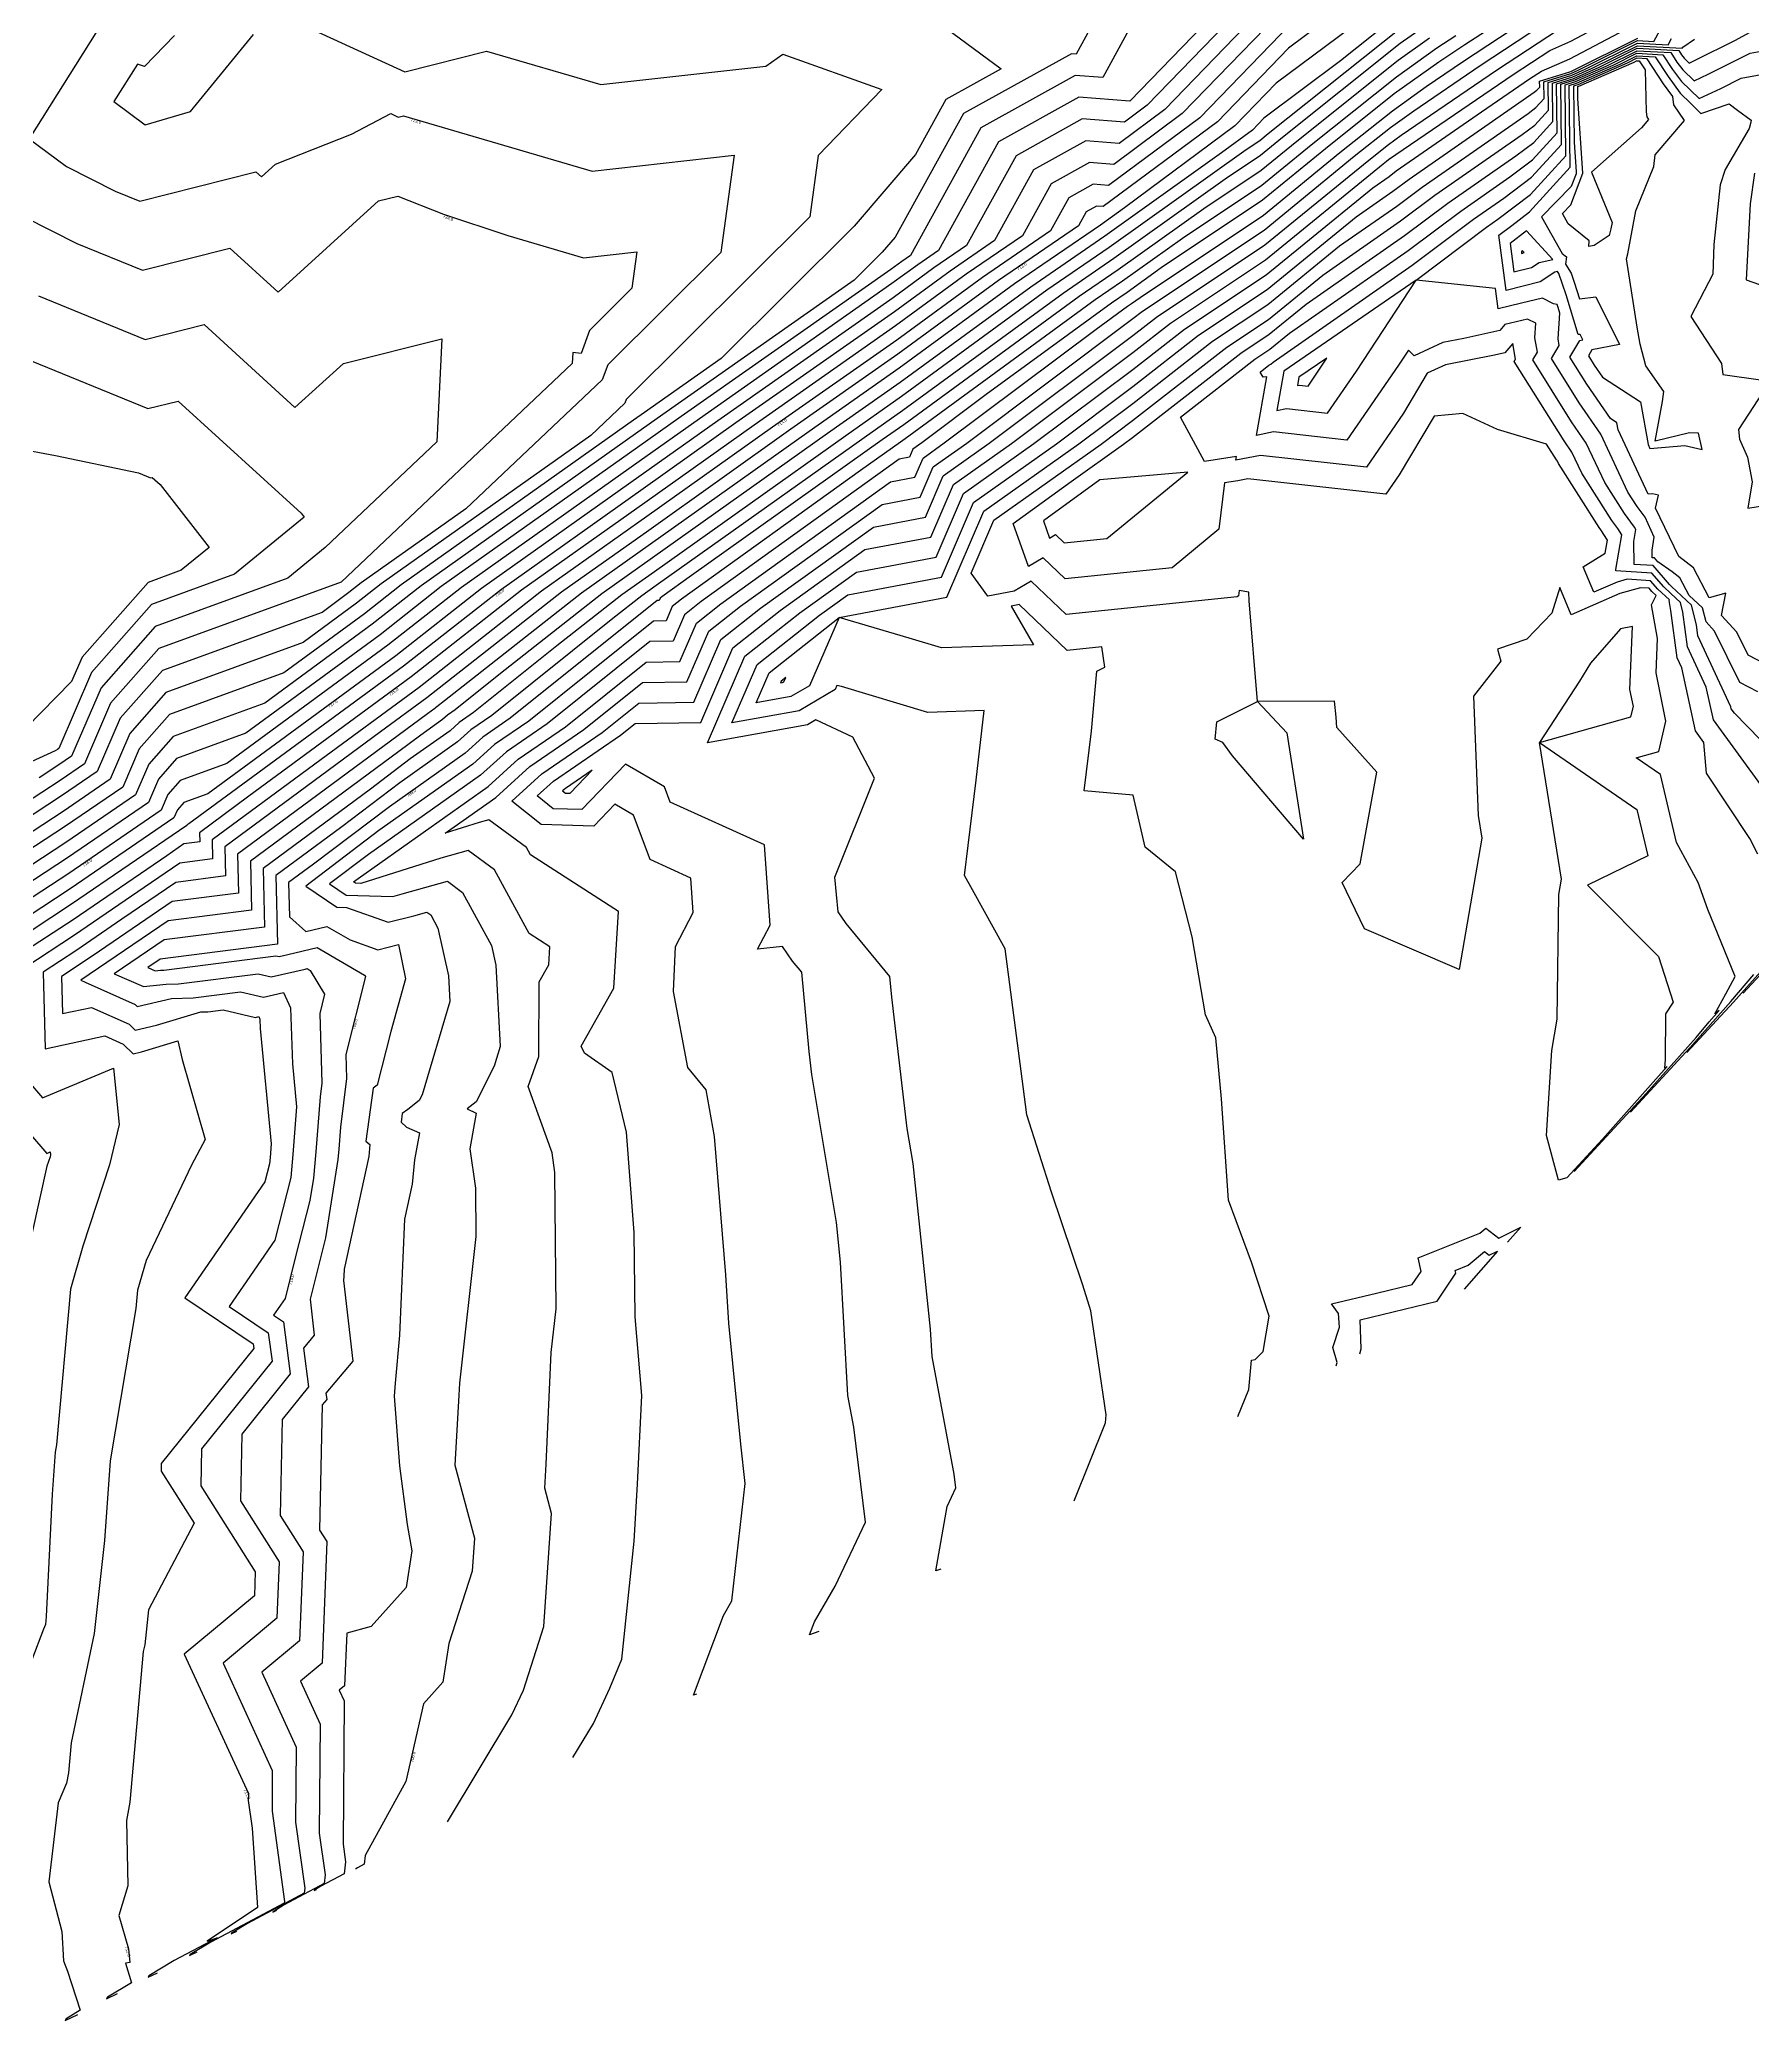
# Model space of a CAD drawing. Extents: x 1684434 to 1702565, y 997334 to 1000228.
# Drawn here: x 1701827.3 to 1702104.8, y 999369.6 to 999690.6 of the extents above; entities that cross this region are included whole.
import ezdxf

# ---------------------------------------------------------------- set-up
doc = ezdxf.new("R2010")
doc.units = 0
doc.layers.add('Default', color=7, linetype='Continuous')

msp = doc.modelspace()

# ---------------------------------------------------------------- linework, layer by layer
at = {"layer": 'Default'}
for points in [[(1702039.59, 999717.45), (1702003.92, 999680.59), (1701995.66, 999681.24), (1701982.66, 999674.03), (1701972.92, 999656.38), (1701969.58, 999654.09), (1701965.39, 999651.03), (1701934.19, 999629.13), (1701924.44, 999622.2), (1701895.61, 999601.77), (1701883.7, 999592.42), (1701857.61, 999573.25), (1701850.04, 999570.49), (1701848.04, 999568.22), (1701846.96, 999565.7), (1701831.98, 999555.44), (1701813.01, 999543.04)], [(1702015.19, 999713.14), (1701999.59, 999684.41), (1701995.08, 999684.76), (1701979.82, 999676.3), (1701968.38, 999655.58), (1701966.97, 999654.61), (1701965.19, 999653.32), (1701931.22, 999629.47), (1701924.13, 999624.44), (1701892.36, 999601.92), (1701882.44, 999594.12), (1701860.7, 999578.15), (1701849.46, 999574.06), (1701846.5, 999570.7), (1701844.89, 999566.95), (1701831.75, 999557.95), (1701811.89, 999544.96)], [(1702037.61, 999711.79), (1702006.76, 999679.93), (1702003.06, 999677.18), (1701996.24, 999677.71), (1701985.51, 999671.76), (1701977.46, 999657.19), (1701972.2, 999653.58), (1701965.58, 999648.74), (1701937.15, 999628.79), (1701924.75, 999619.97), (1701898.86, 999601.62), (1701884.97, 999590.71), (1701854.53, 999568.35), (1701850.62, 999566.92), (1701849.59, 999565.75), (1701849.03, 999564.45), (1701832.21, 999552.94), (1701815.98, 999542.32)], [(1702035.62, 999706.13), (1702009.61, 999679.26), (1702002.2, 999673.76), (1701996.82, 999674.18), (1701988.35, 999669.49), (1701982.01, 999657.99), (1701974.82, 999653.06), (1701965.78, 999646.45), (1701940.11, 999628.44), (1701925.05, 999617.74), (1701902.1, 999601.47), (1701886.24, 999589), (1701851.45, 999563.45), (1701851.2, 999563.36), (1701851.14, 999563.28), (1701851.1, 999563.2), (1701832.44, 999550.43), (1701818.95, 999541.6)], [(1702001.5, 999699.73), (1701995.26, 999688.23), (1701994.5, 999688.29), (1701976.97, 999678.57), (1701965.93, 999658.57), (1701963.83, 999656.11), (1701959.29, 999651.6), (1701928.26, 999629.82), (1701923.83, 999626.67), (1701889.11, 999602.06), (1701881.17, 999595.83), (1701863.78, 999583.05), (1701848.88, 999577.63), (1701844.95, 999573.17), (1701842.81, 999568.19), (1701831.52, 999560.46), (1701814.44, 999549.29)], [(1702033.64, 999700.48), (1702012.45, 999678.59), (1702001.34, 999670.35), (1701997.4, 999670.65), (1701991.2, 999667.21), (1701986.55, 999658.79), (1701977.43, 999652.54), (1701965.97, 999644.17), (1701943.08, 999628.1), (1701925.36, 999615.5), (1701905.35, 999601.33), (1701887.5, 999587.3), (1701861.19, 999567.97), (1701853.17, 999562.04), (1701853.2, 999560.54), (1701850.64, 999560.21), (1701847.85, 999558.31), (1701832.67, 999547.92), (1701821.91, 999540.88)], [(1702046.38, 999701.65), (1702029.67, 999689.17), (1702018.14, 999677.26), (1701999.62, 999663.52), (1701998.56, 999663.6), (1701996.89, 999662.67), (1701995.63, 999660.4), (1701982.66, 999651.51), (1701966.36, 999639.59), (1701949.01, 999627.41), (1701925.97, 999611.04), (1701911.85, 999601.03), (1701890.03, 999583.88), (1701882.51, 999578.36), (1701857.29, 999559.73), (1701857.4, 999555.02), (1701849.36, 999553.99), (1701840.59, 999548.01), (1701833.13, 999542.9), (1701827.84, 999539.44), (1701828.17, 999527.01), (1701837.85, 999529.1), (1701840.8, 999527.78), (1701842.4, 999526.2), (1701843.79, 999526.53), (1701849.66, 999528.28), (1701850.36, 999525.27), (1701854.11, 999512.31), (1701851.87, 999508.17), (1701844.53, 999492.73), (1701843.13, 999487.87), (1701842.86, 999484.91), (1701838.7, 999460.21), (1701837.78, 999447.34), (1701836.11, 999432.24), (1701832.37, 999414.54), (1701831.93, 999409.65), (1701831.63, 999407.98), (1701830.25, 999404.8), (1701828.76, 999392), (1701830.85, 999383.96), (1701831.12, 999379.21), (1701831.79, 999377.51), (1701833.84, 999371.2), (1701831.56, 999369.82), (1701831.39, 999369.55), (1701833.43, 999370.53)], [(1702074.39, 999700.23), (1702058.26, 999689.72), (1702055.33, 999687.8), (1702054.03, 999686.91), (1702046.81, 999681.76), (1702035.67, 999672.87), (1702025.47, 999664.53), (1702009.05, 999653.57), (1702003.5, 999649.61), (1702000.97, 999647.88), (1701980.67, 999633.04), (1701970.25, 999625.24), (1701968.79, 999624.2), (1701968.22, 999622.88), (1701966.57, 999622.57), (1701934.48, 999599.51), (1701931.76, 999597.36), (1701929.91, 999593.07), (1701926.15, 999593.02), (1701909.49, 999579.67), (1701902.9, 999575.16), (1701898.71, 999571.35), (1701880.56, 999558.51), (1701874.26, 999553.73), (1701876.93, 999551.91), (1701884.49, 999551.67), (1701886.01, 999552.15), (1701893.37, 999554.16), (1701895.81, 999552.36), (1701900.51, 999543.74), (1701901.22, 999540.59), (1701901.88, 999527.39), (1701900.93, 999524.21), (1701897.99, 999518.42), (1701896.54, 999517.27), (1701898.02, 999516.6), (1701896.96, 999510.78), (1701897.89, 999504.43), (1701897.96, 999496.61), (1701895.28, 999472.85), (1701895.19, 999470.87), (1701894.56, 999459.52), (1701897.72, 999447.68), (1701897.35, 999442.38), (1701893.6, 999430.62), (1701892.6, 999424.36), (1701889.45, 999420.83), (1701886.61, 999408.26), (1701880.02, 999396.3), (1701879.88, 999394.87), (1701878.8, 999394.3), (1701878.5, 999394.11), (1701878.49, 999394.1), (1701878.6, 999394.15)], [(1701965.4, 999698.94), (1701983.12, 999685.83), (1701974.13, 999680.84), (1701969.22, 999671.95), (1701959.27, 999660.31), (1701937.71, 999638.87), (1701925.29, 999630.16), (1701923.52, 999628.9), (1701885.86, 999602.21), (1701879.91, 999597.53), (1701866.86, 999587.95), (1701848.3, 999581.2), (1701843.4, 999575.64), (1701840.74, 999569.44), (1701831.29, 999562.97), (1701817, 999553.62)], [(1702047.65, 999698.43), (1702027.68, 999683.51), (1702020.98, 999676.59), (1702003.09, 999663.31), (1701999.18, 999660.52), (1701985.28, 999650.99), (1701966.56, 999637.3), (1701951.97, 999627.07), (1701926.28, 999608.81), (1701915.1, 999600.88), (1701892.87, 999583.41), (1701891.64, 999582.43), (1701891.43, 999582.28), (1701891.29, 999582.16), (1701890.71, 999581.74), (1701890.12, 999581.3), (1701859.35, 999558.57), (1701859.51, 999552.25), (1701848.72, 999550.88), (1701836.96, 999542.85), (1701833.36, 999540.39), (1701830.81, 999538.72), (1701830.97, 999532.72), (1701835.64, 999533.73), (1701841.77, 999530.99), (1701842.73, 999530.04), (1701846.22, 999530.86), (1701853.41, 999533), (1701854.53, 999533.03), (1701856.98, 999533.34), (1701862.23, 999532.1), (1701862.78, 999532.23), (1701862.97, 999531.82), (1701863.02, 999530.31), (1701864.76, 999511.63), (1701864.6, 999509.42), (1701864.5, 999508.36), (1701863.76, 999505.46), (1701850.81, 999486.63), (1701861.87, 999479.2), (1701861.97, 999478.43), (1701846.98, 999459.81), (1701846.96, 999458.54), (1701852.31, 999450.11), (1701844.92, 999436.1), (1701844.29, 999430.43), (1701844.06, 999429.32), (1701841.87, 999404.93), (1701841.32, 999401.94), (1701841.58, 999391.37), (1701840.11, 999386.56), (1701841.67, 999381.17), (1701841.88, 999378.92), (1701841.15, 999378.83), (1701842.17, 999375.65), (1701838.26, 999373.29), (1701838.11, 999373.06), (1701839.89, 999373.9)], [(1701893.37, 999401.75), (1701903.8, 999419.09), (1701905.66, 999423.08), (1701908.95, 999433.38), (1701910.21, 999451.72), (1701909.12, 999455.8), (1701909.34, 999459.71), (1701910.19, 999477.82), (1701910.98, 999484.85), (1701910.77, 999506.97), (1701910.3, 999510.18), (1701906.43, 999520.92), (1701908.18, 999525.74), (1701908.24, 999537.87), (1701909.78, 999540.61), (1701909.96, 999543.55), (1701906.58, 999545.72), (1701900.98, 999556), (1701896.72, 999559.14), (1701892.26, 999557.93), (1701879.33, 999553.83), (1701878.44, 999553.86), (1701878.13, 999554.07), (1701878.87, 999554.63), (1701899.95, 999569.55), (1701904.81, 999573.97), (1701912.47, 999579.21), (1701925.55, 999589.7), (1701931.03, 999589.77), (1701933.72, 999596.02), (1701937.68, 999599.14), (1701965.18, 999618.91), (1701969.08, 999619.64), (1701970.43, 999622.76), (1701973.88, 999625.21), (1701998.51, 999643.66), (1702003.59, 999647.36), (1702004.22, 999647.8), (1702005.6, 999648.79), (1702025.59, 999662.12), (1702038, 999672.26), (1702046.49, 999679.03), (1702051.99, 999682.96), (1702058.02, 999687.08), (1702071.56, 999695.97)], [(1701867.22, 999694.14), (1701886.43, 999685.33), (1701899.68, 999688.72), (1701918.19, 999683.28), (1701944.96, 999686.28), (1701947.73, 999688.22), (1701963.77, 999682.51), (1701953.43, 999671.79), (1701952.07, 999661.85), (1701922.32, 999632.25), (1701922.1, 999631.64), (1701916.58, 999626.43), (1701882.61, 999602.36), (1701878.64, 999599.24), (1701869.95, 999592.85), (1701847.73, 999584.77), (1701841.86, 999578.11), (1701838.67, 999570.69), (1701831.06, 999565.48), (1701819.55, 999557.95)], [(1701837.55, 999693.54), (1701825.56, 999674.49), (1701831.6, 999670.02), (1701839.51, 999666.03), (1701843.5, 999664.4), (1701862.28, 999669.15), (1701863.2, 999668.31), (1701865.51, 999670.41), (1701877.78, 999675.27), (1701884.18, 999678.57), (1701885.38, 999678.02), (1701886.21, 999678.23), (1701916.8, 999669.25), (1701939.8, 999671.83), (1701937.65, 999656.06), (1701919.35, 999637.84), (1701918.45, 999635.41), (1701896.34, 999614.54), (1701879.36, 999602.51), (1701877.38, 999600.95), (1701873.03, 999597.75), (1701847.15, 999588.33), (1701840.31, 999580.58), (1701836.6, 999571.94), (1701830.83, 999567.99), (1701822.1, 999562.28)], [(1702031.65, 999694.82), (1702015.29, 999677.92), (1702000.48, 999666.93), (1701997.98, 999667.13), (1701994.04, 999664.94), (1701991.09, 999659.6), (1701980.05, 999652.02), (1701966.17, 999641.88), (1701946.04, 999627.75), (1701925.67, 999613.27), (1701908.6, 999601.18), (1701888.77, 999585.59), (1701871.85, 999573.16), (1701855.23, 999560.88), (1701855.3, 999557.78), (1701850, 999557.1), (1701844.22, 999553.16), (1701832.9, 999545.41), (1701824.88, 999540.16)], [(1702048.43, 999695.36), (1702038.1, 999687.13), (1702025.69, 999677.86), (1702023.82, 999675.92), (1702018.82, 999672.21), (1701999.9, 999658.7), (1701987.89, 999650.47), (1701966.75, 999635.02), (1701954.94, 999626.72), (1701926.59, 999606.57), (1701918.35, 999600.73), (1701901.97, 999587.86), (1701894.62, 999581.97), (1701893.34, 999581.09), (1701892.53, 999580.36), (1701889.02, 999577.87), (1701885.49, 999575.2), (1701861.42, 999557.41), (1701861.61, 999549.49), (1701848.07, 999547.77), (1701833.94, 999538.12), (1701834.65, 999537.81), (1701842.73, 999534.2), (1701843.06, 999533.87), (1701848.64, 999535.18), (1701852.14, 999535.28), (1701859.84, 999536.25), (1701863.52, 999535.39), (1701866.78, 999536.14), (1701867.93, 999533.68), (1701868.24, 999524.6), (1701868.9, 999517.6), (1701868.32, 999509.86), (1701867.96, 999506.17), (1701865.4, 999495.99), (1701858, 999485.24), (1701864.31, 999480.99), (1701864.92, 999476.37), (1701853.51, 999462.18), (1701853.38, 999456.16), (1701862.21, 999442.24), (1701862.06, 999438.37), (1701850.7, 999428.93), (1701861.09, 999406.32), (1701861.08, 999405.21), (1701861.69, 999400.73), (1701862.58, 999387.83), (1701854.41, 999382.39), (1701856.03, 999382.94), (1701849.08, 999379.24), (1701844.97, 999376.76), (1701844.84, 999376.56), (1701846.34, 999377.28)], [(1702048.11, 999692.64), (1702026.35, 999675.29), (1702025, 999674.18), (1702022.82, 999672.73), (1702000.62, 999656.88), (1701990.51, 999649.95), (1701966.95, 999632.73), (1701957.9, 999626.38), (1701926.9, 999604.34), (1701921.6, 999600.59), (1701911.07, 999592.31), (1701897.59, 999581.51), (1701895.25, 999579.91), (1701893.77, 999578.56), (1701887.32, 999574), (1701880.87, 999569.1), (1701863.48, 999556.26), (1701863.71, 999546.73), (1701847.43, 999544.66), (1701839.35, 999539.14), (1701844.11, 999537.11), (1701847.76, 999537.47), (1701849.76, 999537.52), (1701862.7, 999539.17), (1701864.8, 999538.67), (1701870.32, 999539.94), (1701870.62, 999540.01), (1701871.1, 999539.73), (1701873.45, 999535.87), (1701872.65, 999532.71), (1701872.98, 999521.47), (1701872.71, 999519.22), (1701872.04, 999510.31), (1701871.63, 999506.05), (1701871.06, 999502.43), (1701868.7, 999493.13), (1701867.03, 999486.53), (1701865.18, 999483.84), (1701866.76, 999482.78), (1701867.88, 999474.31), (1701860.03, 999464.55), (1701859.8, 999453.78), (1701866.09, 999443.87), (1701865.72, 999434.72), (1701856.98, 999427.47), (1701864.97, 999410.07), (1701864.92, 999403.44), (1701866.92, 999388.83), (1701866.89, 999388.57), (1701855.02, 999382.25), (1701851.68, 999380.23), (1701851.57, 999380.07), (1701852.79, 999380.65)], [(1701913.69, 999412.17), (1701917.01, 999417.69), (1701919.67, 999423.38), (1701921.64, 999428.11), (1701923.61, 999447.24), (1701924.14, 999456.44), (1701924.85, 999470.83), (1701923.77, 999483.6), (1701923.62, 999497.25), (1701922.38, 999513.5), (1701920.06, 999523.15), (1701915.54, 999526.31), (1701915.03, 999527.43), (1701920.3, 999536.83), (1701921.06, 999549.25), (1701906.82, 999558.43), (1701906.16, 999559.63), (1701900.06, 999564.13), (1701898.51, 999563.7), (1701893.01, 999561.96), (1701901.19, 999567.74), (1701906.73, 999572.78), (1701915.45, 999578.75), (1701924.96, 999586.37), (1701932.15, 999586.48), (1701935.69, 999594.68), (1701940.87, 999598.77), (1701963.79, 999615.24), (1701969.95, 999616.4), (1701972.07, 999621.32), (1701977.51, 999625.18), (1702004.45, 999645.36), (1702005.98, 999646.54), (1702025.71, 999659.7), (1702040.33, 999671.66), (1702046.17, 999676.31), (1702049.95, 999679.01), (1702060.7, 999686.36), (1702074.78, 999695.61)], [(1701953.54, 999432.56), (1701952.02, 999432.02), (1701952.83, 999434.17), (1701956.19, 999439.91), (1701961.09, 999450.28), (1701959.19, 999465.71), (1701958.23, 999470.81), (1701957.08, 999492.41), (1701956.4, 999498.88), (1701952.4, 999522.85), (1701951.96, 999526.58), (1701950.79, 999539.41), (1701949.3, 999541.21), (1701947.63, 999543.62), (1701943.61, 999543.17), (1701945.63, 999547.06), (1701944.72, 999560.05), (1701929.46, 999566.96), (1701928.52, 999569.47), (1701922.22, 999573.17), (1701915.15, 999565.77), (1701910.51, 999565.91), (1701907.9, 999567.99), (1701910.55, 999570.41), (1701921.4, 999577.83), (1701923.78, 999579.73), (1701934.4, 999579.88), (1701939.61, 999591.99), (1701947.26, 999598.03), (1701961.02, 999607.91), (1701971.68, 999609.92), (1701975.35, 999618.45), (1701984.78, 999625.13), (1702004.43, 999639.85), (1702010.53, 999644.6), (1702025.95, 999654.87), (1702044.99, 999670.45), (1702045.52, 999670.87), (1702045.87, 999671.12), (1702066.06, 999684.92), (1702072.02, 999688.83), (1702075.41, 999690.31), (1702081.94, 999693.76)], [(1701849.1, 999691.24), (1701844.27, 999686.22), (1701843.11, 999686.58), (1701839.29, 999680.52), (1701844.38, 999676.76), (1701851.71, 999678.94), (1701861.93, 999691.41)], [(1702051.31, 999692.44), (1702047.78, 999689.92), (1702028.68, 999674.69), (1702025.12, 999671.77), (1702019.37, 999667.94), (1702001.34, 999655.07), (1701993.12, 999649.43), (1701967.14, 999630.44), (1701960.87, 999626.04), (1701927.2, 999602.11), (1701924.85, 999600.44), (1701920.17, 999596.76), (1701900.57, 999581.05), (1701897.16, 999578.72), (1701895, 999576.75), (1701885.63, 999570.12), (1701876.24, 999563.01), (1701865.54, 999555.1), (1701865.81, 999543.97), (1701846.79, 999541.55), (1701844.77, 999540.17), (1701845.96, 999539.66), (1701846.87, 999539.75), (1701847.37, 999539.77), (1701865.56, 999542.08), (1701866.08, 999541.96), (1701867.46, 999542.27), (1701872.22, 999543.43), (1701879.92, 999538.97), (1701880.07, 999538.72), (1701876.86, 999526.1), (1701876.98, 999522.19), (1701876.03, 999514.32), (1701875.76, 999510.75), (1701875.6, 999509.05), (1701873.6, 999496.4), (1701871.08, 999486.46), (1701871.75, 999480.58), (1701870.01, 999478.52), (1701870.83, 999472.25), (1701866.55, 999466.93), (1701866.22, 999451.4), (1701869.96, 999445.51), (1701869.38, 999431.08), (1701863.26, 999426), (1701868.85, 999413.82), (1701868.75, 999401.67), (1701870.22, 999390.98), (1701870.14, 999390.15), (1701860.97, 999385.26), (1701858.38, 999383.7), (1701858.3, 999383.58), (1701859.24, 999384.03)], [(1702052.51, 999690.81), (1702047.46, 999687.2), (1702031.01, 999674.08), (1702025.23, 999669.36), (1702015.93, 999663.15), (1702002.06, 999653.25), (1701995.74, 999648.92), (1701967.34, 999628.15), (1701963.83, 999625.69), (1701932.92, 999603.72), (1701928.09, 999600.25), (1701927.84, 999600.05), (1701927.67, 999599.66), (1701927.33, 999599.66), (1701903.54, 999580.59), (1701899.08, 999577.53), (1701896.24, 999574.95), (1701883.94, 999566.25), (1701871.62, 999556.91), (1701867.61, 999553.94), (1701867.74, 999548.42), (1701870.42, 999546.02), (1701873.83, 999546.85), (1701877.6, 999544.66), (1701882.07, 999543.07), (1701885.41, 999543.93), (1701886.53, 999538.36), (1701884.18, 999529.8), (1701881.99, 999521.13), (1701881.32, 999520.66), (1701880.14, 999512.06), (1701880.78, 999511.5), (1701880.59, 999509.55), (1701876.63, 999491.32), (1701876.58, 999490.14), (1701876.52, 999489.44), (1701878, 999476.38), (1701873.65, 999471.23), (1701873.79, 999470.19), (1701873.07, 999469.3), (1701872.64, 999449.02), (1701873.83, 999447.14), (1701873.03, 999427.43), (1701869.54, 999424.53), (1701872.73, 999417.57), (1701872.59, 999399.9), (1701873.52, 999393.12), (1701873.39, 999391.72), (1701866.91, 999388.27), (1701865.09, 999387.17), (1701865.03, 999387.09), (1701865.69, 999387.4)], [(1702056.79, 999691.18), (1702053.72, 999689.18), (1702047.14, 999684.48), (1702033.34, 999673.47), (1702025.35, 999666.94), (1702012.49, 999658.36), (1702002.78, 999651.43), (1701998.35, 999648.4), (1701967.53, 999625.87), (1701966.79, 999625.35), (1701960.28, 999620.72), (1701931.28, 999599.88), (1701929.8, 999598.71), (1701928.79, 999596.36), (1701926.74, 999596.34), (1701906.52, 999580.13), (1701900.99, 999576.35), (1701897.48, 999573.15), (1701882.25, 999562.38), (1701870.39, 999553.39), (1701875.41, 999549.97), (1701877, 999549.92), (1701883.73, 999547.52), (1701887.88, 999548.59), (1701890.03, 999549.18), (1701890.64, 999548.73), (1701891.81, 999546.57), (1701893.55, 999538.85), (1701893.76, 999534.66), (1701889.25, 999519.57), (1701888.76, 999518.61), (1701886.95, 999517.18), (1701886.04, 999516.54), (1701885.84, 999515.1), (1701886.72, 999514.34), (1701888.83, 999513.37), (1701888.03, 999509), (1701887.65, 999505.07), (1701886.41, 999499.39), (1701885.57, 999480.6), (1701884.86, 999472.8), (1701884.72, 999470.74), (1701885.6, 999459.42), (1701886.84, 999449.94), (1701887.6, 999445.67), (1701886.66, 999439.72), (1701881, 999433.37), (1701877.04, 999432.31), (1701876.69, 999423.78), (1701875.82, 999423.06), (1701876.62, 999421.32), (1701876.43, 999398.13), (1701876.82, 999395.26), (1701876.63, 999393.3), (1701872.85, 999391.29), (1701871.79, 999390.64), (1701871.76, 999390.59), (1701872.15, 999390.78)], [(1701933.74, 999422.43), (1701933.21, 999422.25), (1701938.08, 999435.16), (1701939.47, 999437.54), (1701941.58, 999456.58), (1701940.91, 999462.96), (1701938.97, 999482.56), (1701938.45, 999490.39), (1701936.66, 999512.81), (1701935.27, 999520.35), (1701932.33, 999523.97), (1701930.01, 999536.29), (1701930.33, 999543.6), (1701933.18, 999549.1), (1701932.79, 999554.69), (1701926.22, 999557.67), (1701923.51, 999564.87), (1701920.48, 999566.66), (1701917.06, 999563.08), (1701908.56, 999563.34), (1701903.77, 999567.17), (1701908.64, 999571.6), (1701918.42, 999578.29), (1701924.37, 999583.05), (1701933.27, 999583.18), (1701937.65, 999593.33), (1701944.07, 999598.4), (1701962.4, 999611.58), (1701970.81, 999613.16), (1701973.71, 999619.88), (1701981.14, 999625.16), (1702004.44, 999642.6), (1702008.26, 999645.57), (1702025.83, 999657.29), (1702042.66, 999671.05), (1702045.85, 999673.59), (1702047.91, 999675.06), (1702063.38, 999685.64), (1702073.4, 999692.22)], [(1701973.34, 999442.68), (1701972.52, 999442.39), (1701974.32, 999452.84), (1701975.74, 999455.84), (1701975.47, 999458.05), (1701971.89, 999477.13), (1701971.65, 999481.6), (1701968.83, 999508.44), (1701967.88, 999514.08), (1701965.36, 999535.39), (1701965.06, 999538.75), (1701957.99, 999547.31), (1701956.66, 999549.23), (1701956.16, 999554.85), (1701962.54, 999570.9), (1701959.06, 999577.53), (1701953.03, 999580.31), (1701951.69, 999579.53), (1701935.52, 999576.59), (1701941.57, 999590.64), (1701950.46, 999597.66), (1701959.63, 999604.25), (1701972.54, 999606.68), (1701976.99, 999617.01), (1701988.41, 999625.1), (1702004.43, 999637.1), (1702012.81, 999643.62), (1702026.06, 999652.46), (1702043.31, 999666.56), (1702045.96, 999668.41), (1702047.13, 999669.29), (1702060.95, 999678.87), (1702068.74, 999684.2), (1702070.64, 999685.44), (1702075.28, 999687.47), (1702084.26, 999692.21)], [(1701994.94, 999453.76), (1702000, 999466.39), (1702000.13, 999467.7), (1701997.63, 999484.52), (1701996.32, 999488.7), (1701991.27, 999503.77), (1701987.25, 999516.3), (1701986.65, 999520.88), (1701983.72, 999543.2), (1701978.47, 999552.8), (1701977.13, 999555.12), (1701977.72, 999559.98), (1701979.05, 999570.56), (1701980.36, 999581.84), (1701971.22, 999581.52), (1701957.19, 999585.71), (1701956.48, 999585.92), (1701956.17, 999585.23), (1701950.35, 999581.81), (1701939.45, 999579.82), (1701943.53, 999589.3), (1701953.66, 999597.29), (1701958.24, 999600.59), (1701973.4, 999603.44), (1701978.63, 999615.57), (1701992.04, 999625.08), (1702004.42, 999634.35), (1702015.09, 999642.65), (1702026.18, 999650.05), (1702040.61, 999661.84), (1702046.58, 999666), (1702049.22, 999667.98), (1702069.47, 999682.03), (1702069.91, 999682.36), (1702070.37, 999682.87), (1702070.36, 999683.81), (1702075.24, 999685.33), (1702075.5, 999685.44), (1702086.26, 999690.81)], [(1702021.46, 999467.42), (1702023.22, 999471.82), (1702023.68, 999476.54), (1702024.27, 999476.66), (1702025.56, 999477.93), (1702026.55, 999483.67), (1702023.66, 999492.42), (1702019.92, 999502.47), (1702018.8, 999518.91), (1702017.86, 999528.81), (1702016.19, 999532.51), (1702014.04, 999545.14), (1702011.33, 999555.67), (1702006.44, 999559.7), (1702004.46, 999568.12), (1701996.53, 999568.83), (1701997.73, 999578.47), (1701998.58, 999588.2), (1701999.88, 999588.84), (1701999.42, 999592.17), (1701993.81, 999591.59), (1701985.99, 999599.04), (1701985.81, 999598.94), (1701984.74, 999598.73), (1701988.36, 999592.51), (1701973.45, 999591.98), (1701968.19, 999593.55), (1701956.85, 999596.92), (1701974.27, 999600.2), (1701980.27, 999614.13), (1701995.67, 999625.05), (1702004.41, 999631.59), (1702017.37, 999641.68), (1702026.3, 999647.63), (1702037.92, 999657.13), (1702047.21, 999663.6), (1702051.3, 999666.68), (1702068.49, 999678.6), (1702069.74, 999679.55), (1702071.07, 999681.02), (1702071.05, 999683.72), (1702075.4, 999685.07), (1702076.63, 999685.61), (1702086.24, 999690.4), (1702088.87, 999690.25), (1702089.89, 999692.14)], [(1702075.95, 999507.14), (1702087.62, 999519.77), (1702095.72, 999528.86), (1702097.85, 999531.37), (1702099.45, 999533.24), (1702098.73, 999532.69), (1702100.52, 999535.93), (1702102.05, 999538.71), (1702097.62, 999549.6), (1702096.08, 999553.97), (1702092.53, 999560.45), (1702089.93, 999571.45), (1702085.98, 999574.15), (1702089.69, 999575.19), (1702090.83, 999580.11), (1702089.23, 999587.97), (1702089.45, 999593.53), (1702088.51, 999598.99), (1702089.27, 999600.49), (1702088.57, 999601.14), (1702088.12, 999601.66), (1702086.7, 999601.74), (1702083.38, 999600.8), (1702075.46, 999597.37), (1702073.64, 999601.8), (1702072.32, 999597.63), (1702068.31, 999593.38), (1702063.53, 999591.79), (1702064.08, 999589.85), (1702059.67, 999584.15), (1702060.38, 999564.82), (1702060.98, 999561.13), (1702057.33, 999539.85), (1702041.98, 999546.45), (1702038.36, 999553.98), (1702041.26, 999557.01), (1702043.98, 999571.86), (1702037.5, 999579.1), (1702037.4, 999580.75), (1702037.1, 999583.33), (1702024.66, 999583.32), (1702023.28, 999599.6), (1702023.23, 999601), (1702021.67, 999601.27), (1702021.56, 999600.43), (1702021.35, 999600.26), (1701993.64, 999597.39), (1701987.95, 999602.81), (1701985.21, 999601.19), (1701980.94, 999600.37), (1701978.22, 999604.11), (1701981.91, 999612.69), (1701999.31, 999625.03), (1702004.4, 999628.84), (1702019.65, 999640.7), (1702026.42, 999645.22), (1702035.23, 999652.42), (1702047.83, 999661.2), (1702053.39, 999665.38), (1702067.51, 999675.17), (1702069.57, 999676.73), (1702071.78, 999679.16), (1702071.74, 999683.62), (1702075.56, 999684.81), (1702077.76, 999685.77), (1702086.22, 999689.99), (1702091.17, 999689.71), (1702091.73, 999690.74)], [(1702105.73, 999558.58), (1702104.44, 999561.09), (1702097.39, 999571.66), (1702097, 999576.68), (1702095.64, 999578.54), (1702093.39, 999588.74), (1702092.63, 999590.38), (1702091.62, 999598.06), (1702091.34, 999599.67), (1702091.39, 999599.77), (1702089.52, 999601.51), (1702088.34, 999602.88), (1702084.54, 999603.11), (1702082.94, 999602.66), (1702079.12, 999601), (1702077.41, 999605.13), (1702081, 999607.32), (1702081.36, 999609.45), (1702080.29, 999611.14), (1702080.02, 999611.51), (1702073.43, 999621.85), (1702073.24, 999622.25), (1702073.09, 999622.46), (1702071.5, 999625.01), (1702063.51, 999627.4), (1702057.89, 999629.99), (1702053.28, 999629.57), (1702047.59, 999620.02), (1702045.44, 999616.9), (1702023.05, 999619.4), (1702021.45, 999619.08), (1702019.29, 999618.74), (1702018.37, 999611.21), (1702010.79, 999604.98), (1701993.47, 999603.19), (1701989.91, 999606.57), (1701987.54, 999605.17), (1701985.06, 999612.13), (1701994.42, 999618.96), (1702002.94, 999625), (1702004.39, 999626.09), (1702021.93, 999639.73), (1702026.54, 999642.81), (1702032.54, 999647.71), (1702048.45, 999658.8), (1702055.48, 999664.08), (1702066.53, 999671.74), (1702069.4, 999673.91), (1702072.48, 999677.3), (1702072.42, 999683.53), (1702075.72, 999684.55), (1702078.89, 999685.94), (1702086.2, 999689.58), (1702093.47, 999689.17), (1702093.56, 999689.34), (1702095.48, 999690.65)], [(1702106.67, 999569.18), (1702098.52, 999580.34), (1702097.36, 999585.6), (1702094.32, 999592.17), (1702093.58, 999597.8), (1702093.19, 999599.33), (1702091.64, 999600.79), (1702090.47, 999601.87), (1702088.55, 999604.11), (1702082.73, 999604.46), (1702082.73, 999604.69), (1702083.66, 999610.32), (1702083.02, 999611.34), (1702082.06, 999612.65), (1702077.18, 999620.32), (1702075.58, 999623.71), (1702074.32, 999625.54), (1702066.26, 999638.42), (1702066.47, 999638.77), (1702066.01, 999641.33), (1702064.74, 999639.79), (1702063.06, 999639.41), (1702055.12, 999637.88), (1702052.16, 999636.49), (1702048.29, 999630.01), (1702042.29, 999621.28), (1702025.14, 999623.19), (1702021.15, 999622.39), (1702021.25, 999622.99), (1702016.03, 999622.17), (1702012.15, 999629.37), (1702024.21, 999638.76), (1702026.66, 999640.39), (1702029.84, 999643), (1702049.08, 999656.4), (1702057.57, 999662.78), (1702065.55, 999668.31), (1702069.23, 999671.1), (1702073.18, 999675.45), (1702073.11, 999683.43), (1702075.88, 999684.29), (1702080.03, 999686.11), (1702086.18, 999689.17), (1702092.9, 999688.79), (1702093.35, 999688.12), (1702093.77, 999687.55), (1702094.58, 999686.76), (1702095.59, 999687.23), (1702102.08, 999690.47), (1702104.97, 999692.04)], [(1702110.27, 999572.88), (1702101.92, 999581.43), (1702101.41, 999582.13), (1702101.33, 999582.46), (1702096.01, 999593.95), (1702095.77, 999595.75), (1702094.98, 999598.91), (1702091.75, 999601.93), (1702091.42, 999602.24), (1702088.76, 999605.33), (1702085.67, 999605.52), (1702085.64, 999609.23), (1702085.97, 999611.19), (1702085.74, 999611.55), (1702084.11, 999613.79), (1702080.93, 999618.79), (1702077.92, 999625.17), (1702075.54, 999628.61), (1702069.26, 999638.65), (1702070, 999639.9), (1702069.58, 999642.22), (1702069.76, 999644.59), (1702068.41, 999645.28), (1702064.7, 999644.38), (1702063.92, 999643.44), (1702058.06, 999642.13), (1702054.7, 999641.48), (1702050.05, 999639.31), (1702049.1, 999640.26), (1702047.49, 999637.8), (1702039.13, 999625.66), (1702027.24, 999626.99), (1702024.47, 999626.43), (1702026.14, 999635.94), (1702025.53, 999635.84), (1702025.07, 999636.68), (1702026.49, 999637.79), (1702026.78, 999637.98), (1702027.15, 999638.28), (1702049.7, 999653.99), (1702059.65, 999661.47), (1702064.57, 999664.88), (1702069.07, 999668.28), (1702073.89, 999673.59), (1702073.8, 999683.34), (1702076.04, 999684.03), (1702081.16, 999686.27), (1702086.15, 999688.77), (1702091.62, 999688.46), (1702092.62, 999686.93), (1702093.57, 999685.67), (1702095.39, 999683.89), (1702097.66, 999684.95), (1702104.49, 999688.36), (1702106.85, 999688.79)], [(1702105.73, 999584.87), (1702102.83, 999586.39), (1702098.72, 999594.69), (1702097.33, 999596.22), (1702096.76, 999598.49), (1702094.62, 999600.5), (1702093.11, 999603.36), (1702091.85, 999604.33), (1702089.51, 999605.93), (1702088.97, 999606.56), (1702088.61, 999606.58), (1702088.6, 999607.81), (1702088.94, 999609.91), (1702087.45, 999613.15), (1702086.16, 999614.93), (1702084.68, 999617.25), (1702080.26, 999626.62), (1702076.76, 999631.68), (1702072.26, 999638.88), (1702073.53, 999641.02), (1702073.34, 999642.1), (1702073.65, 999646.21), (1702073.37, 999647.13), (1702073.2, 999647.63), (1702072.62, 999647.77), (1702070.82, 999648.68), (1702067.4, 999647.86), (1702063.66, 999646.93), (1702063.23, 999650.21), (1702050.33, 999651.59), (1702028.9, 999636.82), (1702027.79, 999630.47), (1702029.34, 999630.78), (1702035.98, 999630.04), (1702040.66, 999636.82), (1702050.33, 999651.59), (1702061.74, 999660.17), (1702063.58, 999661.45), (1702068.9, 999665.47), (1702074.59, 999671.73), (1702074.48, 999683.24), (1702076.2, 999683.77), (1702082.29, 999686.44), (1702086.13, 999688.36), (1702090.34, 999688.12), (1702091.89, 999685.75), (1702093.36, 999683.79), (1702096.19, 999681.02), (1702099.73, 999682.66), (1702103.03, 999684.31), (1702108.92, 999685.38)], [(1702106.76, 999589.46), (1702104.15, 999590.83), (1702102.32, 999594.52), (1702099.85, 999597.24), (1702100.55, 999600.84), (1702097.86, 999600.12), (1702095.3, 999604.98), (1702092.92, 999606.82), (1702089.16, 999614.65), (1702089.64, 999616.73), (1702088.63, 999616.97), (1702087.97, 999616.9), (1702083.1, 999627.32), (1702082.89, 999628.47), (1702081.87, 999629.14), (1702077.99, 999634.75), (1702075.26, 999639.11), (1702076.86, 999641.79), (1702077.38, 999641.89), (1702076.93, 999642.8), (1702076.62, 999642.76), (1702074.67, 999649.2), (1702073.46, 999652.67), (1702073.28, 999652.97), (1702072.85, 999652.87), (1702070.43, 999651.3), (1702064.92, 999649.93), (1702063.73, 999658.86), (1702065.83, 999660.46), (1702068.73, 999662.65), (1702075.29, 999669.88), (1702075.17, 999683.14), (1702076.36, 999683.52), (1702083.42, 999686.61), (1702086.11, 999687.95), (1702089.06, 999687.78), (1702091.17, 999684.57), (1702093.16, 999681.9), (1702094.89, 999680.21), (1702096.5, 999678.58), (1702101.09, 999680.18), (1702102.42, 999679.14), (1702104.63, 999677.53), (1702104.57, 999677.19), (1702104.34, 999676.15), (1702100.45, 999669.5), (1702099.62, 999667.04), (1702098.6, 999657.34), (1702098.41, 999652.57), (1702094.87, 999645.67), (1702099.86, 999638.08), (1702100.07, 999636.3), (1702106.53, 999635.39)], [(1702092.12, 999680), (1702091.95, 999681.37), (1702090.44, 999683.39), (1702087.77, 999687.44), (1702086.09, 999687.54), (1702084.55, 999686.77), (1702076.53, 999683.26), (1702075.86, 999683.05), (1702075.94, 999673.97), (1702076.27, 999669.14), (1702076.27, 999668.8), (1702075.49, 999666.75), (1702070.68, 999661.85), (1702074, 999655.93), (1702074.72, 999655.35), (1702074.58, 999654.16), (1702075.46, 999652.74), (1702075.97, 999651.27), (1702076.8, 999648.55), (1702079.47, 999648.91), (1702083.29, 999641.17), (1702078.82, 999640.27), (1702078.26, 999639.34), (1702079.21, 999637.82), (1702080.56, 999635.87), (1702086.71, 999631.88), (1702087.94, 999624.95), (1702088.24, 999624.29), (1702093.9, 999624.81), (1702096.73, 999624.15), (1702096.09, 999626.79), (1702094.64, 999626.86), (1702089.08, 999625.49), (1702090.3, 999631.92), (1702090.51, 999633.54), (1702087.58, 999637.71), (1702086.64, 999641.22), (1702086.15, 999643.96), (1702084.43, 999655.03), (1702084.63, 999655.87), (1702085.96, 999662.83), (1702088.85, 999670.02), (1702089.06, 999671.89), (1702093.82, 999677.47), (1702092.12, 999680)], [(1702086.49, 999687.11), (1702087.44, 999685.66), (1702087.63, 999678.89), (1702087.74, 999678.05), (1702088.02, 999677.63), (1702086.88, 999676.29), (1702078.78, 999669.11), (1702082.1, 999660.92), (1702081.91, 999659.92), (1702081.65, 999658.83), (1702079.2, 999657.18), (1702078.31, 999657.06), (1702078.41, 999657.95), (1702075, 999660.69), (1702074.05, 999662.38), (1702075.42, 999663.78), (1702077.38, 999668.91), (1702077.38, 999668.95), (1702076.56, 999681.04), (1702076.55, 999682.95), (1702076.69, 999683), (1702085.69, 999686.94), (1702086.07, 999687.13), (1702086.49, 999687.11)], [(1701812.2, 999668.18), (1701833.3, 999657.54), (1701843.93, 999653.18), (1701858.09, 999656.76), (1701865.92, 999649.63), (1701882.16, 999664.42), (1701885.31, 999665.21), (1701892.7, 999662.26), (1701903.13, 999658.82), (1701915.41, 999655.21), (1701924.04, 999656.18), (1701923.23, 999650.27), (1701916.37, 999643.44), (1701915, 999639.72), (1701913.66, 999639.87), (1701913.58, 999638.07), (1701876.11, 999602.65), (1701846.57, 999591.9), (1701838.77, 999583.05), (1701834.53, 999573.19), (1701830.6, 999570.5), (1701824.66, 999566.61)], [(1702105.17, 999668.93), (1702104.5, 999663.93), (1702103.85, 999651.66), (1702111.07, 999649.09)], [(1702072.49, 999654.95), (1702068.25, 999659.58), (1702065.57, 999657.54), (1702066.18, 999652.93), (1702069.03, 999653.64), (1702070.28, 999654.44), (1702072.49, 999654.95)], [(1702067.57, 999656.34), (1702067.4, 999656.21), (1702067.44, 999655.93), (1702067.62, 999655.97), (1702067.7, 999656.02), (1702067.84, 999656.05), (1702067.57, 999656.34)], [(1701827.09, 999649.05), (1701844.35, 999641.97), (1701853.9, 999644.38), (1701868.64, 999630.95), (1701876.48, 999638.09), (1701892.43, 999642.09), (1701891.64, 999625.37), (1701873.56, 999608.28), (1701867.47, 999603.29), (1701845.99, 999595.47), (1701837.22, 999585.52), (1701832.45, 999574.44), (1701830.37, 999573.01), (1701827.21, 999570.94)], [(1701820.88, 999640.56), (1701844.78, 999630.76), (1701849.71, 999632), (1701869.64, 999613.83), (1701870.14, 999613.19), (1701858.84, 999603.93), (1701845.41, 999599.04), (1701835.67, 999587.99), (1701830.38, 999575.69), (1701830.14, 999575.52), (1701829.77, 999575.28), (1701799.32, 999561.37)], [(1702035.86, 999638.96), (1702031.34, 999635.85), (1702031.11, 999634.51), (1702031.43, 999634.58), (1702032.83, 999634.42), (1702033.82, 999635.85), (1702035.86, 999638.96)], [(1702107.33, 999634.69), (1702102.57, 999627.39), (1702102.78, 999625.81), (1702104.05, 999622.88), (1702104.78, 999618.91), (1702104.13, 999614.62), (1702107.15, 999615.14)], [(1701817.12, 999625.53), (1701829.81, 999623.19), (1701843.26, 999620.34), (1701845.21, 999619.54), (1701845.52, 999619.62), (1701846.77, 999618.48), (1701854.73, 999608.27), (1701850.2, 999604.56), (1701844.83, 999602.61), (1701834.13, 999590.46), (1701832.43, 999586.53), (1701820.15, 999574.04)], [(1701999.09, 999619.24), (1701989.94, 999612.56), (1701990.93, 999609.78), (1701991.88, 999610.34), (1701993.3, 999608.99), (1702000.23, 999609.7), (1702013.36, 999620.49), (1701999.09, 999619.24)], [(1701949.01, 999584.09), (1701943.39, 999583.06), (1701945.49, 999587.95), (1701956.85, 999596.92), (1701952.02, 999585.85), (1701949.01, 999584.09)], [(1702092.01, 999534.56), (1702090.76, 999532.68), (1702090.68, 999525.26), (1702090.62, 999523.85), (1702091.01, 999524.14), (1702090.61, 999523.68), (1702090.08, 999523.05), (1702080.55, 999512.36), (1702074.75, 999506.08), (1702073.41, 999505.74), (1702071.5, 999512.98), (1702072.33, 999526.73), (1702073.22, 999531.8), (1702073.45, 999552.03), (1702073.88, 999554.53), (1702070.33, 999576.65), (1702085.15, 999580.8), (1702085.55, 999582.51), (1702084.99, 999585.24), (1702085.4, 999595.47), (1702083.46, 999595.08), (1702078.62, 999589.49), (1702076.84, 999586.58), (1702070.33, 999576.65), (1702086.14, 999565.82), (1702087.92, 999558.28), (1702078.12, 999553.52), (1702089.63, 999541.98), (1702092.01, 999534.56)], [(1701948.17, 999587.17), (1701947.45, 999586.61), (1701947.32, 999586.3), (1701947.67, 999586.37), (1701947.86, 999586.48), (1701948.17, 999587.17)], [(1702032.11, 999561.01), (1702020.6, 999574.52), (1702019.01, 999576.67), (1702017.79, 999577.2), (1702018.03, 999580.02), (1702024.66, 999583.32), (1702029.41, 999578.23), (1702032.11, 999561.01)], [(1701912.46, 999569.22), (1701912.02, 999568.82), (1701912.46, 999568.47), (1701913.23, 999568.45), (1701916.8, 999572.19), (1701912.46, 999569.22)], [(1702103.33, 999536.03), (1702108.84, 999541.99)], [(1702085.08, 999516.77), (1702094.69, 999527.17), (1702101.37, 999534.66), (1702105.09, 999539.07)], [(1702094.2, 999526.4), (1702101.77, 999534.58), (1702107.02, 999540.47)], [(1701824.79, 999522.48), (1701827.7, 999519.09), (1701839.22, 999523.87), (1701840.14, 999514.74), (1701838.59, 999508.22), (1701834.28, 999495.04), (1701832.28, 999488.05), (1701829.98, 999462.85), (1701829.77, 999461.63), (1701829.29, 999454.86), (1701828.34, 999435.03), (1701828.23, 999433.71), (1701827.87, 999432.98), (1701826.02, 999428)], [(1701821.11, 999518.53), (1701828.4, 999510.07), (1701828.99, 999510.31), (1701829.04, 999509.84), (1701828.96, 999509.51), (1701828.45, 999507.97), (1701824.82, 999491.65)], [(1702037.38, 999475.62), (1702037.53, 999476.2), (1702036.83, 999478.58), (1702037.91, 999481.9), (1702037.74, 999484.11), (1702036.63, 999485.67), (1702043.94, 999487.43), (1702049.73, 999488.83), (1702051.14, 999490.93), (1702050.66, 999493.11), (1702060.66, 999497.14), (1702061.65, 999497.97), (1702063.73, 999496.3), (1702067.33, 999498.12), (1702065.17, 999495.66)], [(1702041.22, 999477.58), (1702041.43, 999478.41), (1702041.26, 999483.11), (1702053.73, 999486.13), (1702056.76, 999490.65), (1702056.66, 999491.11), (1702058.77, 999491.96), (1702061.41, 999494.18), (1702062.19, 999493.56), (1702063.54, 999494.24), (1702058.14, 999488.08)]]:
    msp.add_lwpolyline(points, dxfattribs=at)

# ---------------------------------------------------------------- texts
for s, rotation, p in [(' 723.0', 343.6319, (1701887.17, 999677.43)), (' 724.0', 338.2124, (1701892.39, 999661.84)), (' 713.0', 34.4373, (1701985.72, 999653)), (' 714.0', 35.0606, (1701946.85, 999627.71)), (' 716.0', 38.1602, (1701901.13, 999600.07)), (' 717.0', 36.3035, (1701874.08, 999582.09)), (' 715.0', 36.3035, (1701883.93, 999584.05)), (' 708.0', 35.2779, (1701886.8, 999567.66)), (' 718.0', 34.3903, (1701834.24, 999556.39)), (' 709.0', 75.7554, (1701878.34, 999529.9)), (' 710.0', 75.8465, (1701868.05, 999488.53)), (' 706.0', 77.2469, (1701887.78, 999411.16)), (' 711.0', 294.6655, (1701860.2, 999407.05)), (' 712.0', 286.1068, (1701841.01, 999381.66))]:
    msp.add_text(s, height=0.5, rotation=rotation, dxfattribs=at).set_placement(p)

doc.saveas('drawing.dxf')
